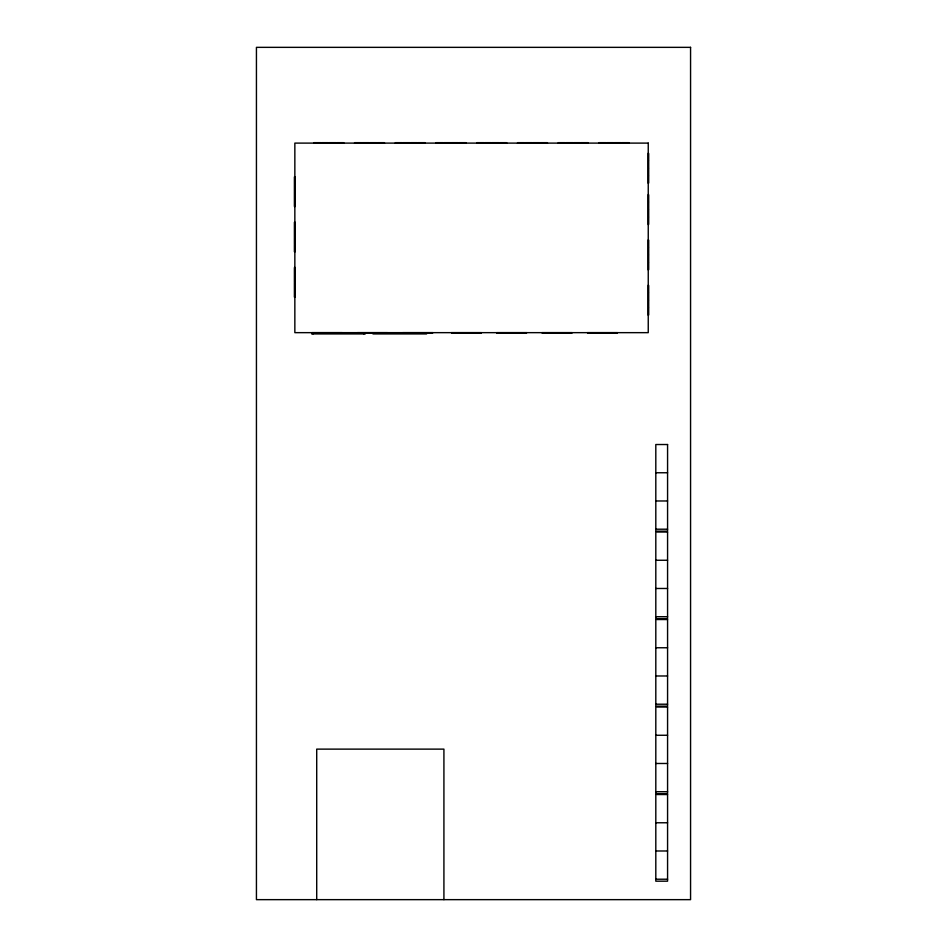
<?xml version="1.0" encoding="UTF-8"?>
<svg xmlns="http://www.w3.org/2000/svg" width="947" height="947" viewBox="0 0 947 947"><rect width="100%" height="100%" fill="white"/><g stroke="black" fill="none" stroke-linecap="round" stroke-linejoin="round"><path stroke-width="1.42" d="M648.245 153.213L648.245 183.316M648.695 153.509L648.695 160.445M648.695 161.026L648.695 167.974M648.695 168.554L648.695 175.491M648.695 176.083L648.695 183.02M294.848 176.627L294.848 206.73M294.399 176.923L294.399 183.86M294.399 184.452L294.399 191.389M294.399 191.969L294.399 198.917M648.245 194.526L648.245 224.628M648.695 194.81L648.695 201.758M294.399 199.497L294.399 206.434M648.695 202.338L648.695 209.287M648.695 209.867L648.695 216.804M648.695 217.396L648.695 224.332M294.848 221.965L294.848 252.056M294.399 222.249L294.399 229.198M294.399 229.778L294.399 236.714M294.399 237.306L294.399 244.243M648.245 239.851L648.245 269.954M648.695 240.147L648.695 247.084M294.399 244.823L294.399 251.772M648.695 247.676L648.695 254.613M648.695 255.193L648.695 262.141M648.695 262.721L648.695 269.658M294.848 267.291L294.848 297.394M294.399 267.587L294.399 274.523M294.399 275.104L294.399 282.052M294.399 282.632L294.399 289.569M648.245 285.177L648.245 315.28M648.695 285.473L648.695 292.41M294.399 290.161L294.399 297.098M648.695 293.002L648.695 299.939M648.695 300.53L648.695 307.467M648.695 308.047L648.695 314.996M365.222 332.918L372.159 333.095M655.809 472.754L667.576 472.754M655.809 500.975L667.576 500.975M655.809 529.207L667.576 529.207M655.809 560.257L667.576 560.257M655.809 588.478L667.576 588.478M655.809 616.71L667.576 616.71M655.809 647.76L667.576 647.76M655.809 675.98L667.576 675.98M655.809 704.213L667.576 704.213M655.809 735.263L667.576 735.263M655.809 763.483L667.576 763.483M655.809 791.716L667.576 791.716M655.809 822.765L667.576 822.765M655.809 850.986L667.576 850.986M655.809 879.218L667.576 879.218M629.009 143.104L598.906 143.104M628.713 142.666L621.777 142.666M621.185 142.666L614.248 142.666M617.42 332.657L587.318 332.657M617.124 333.095L610.188 333.095M613.668 142.666L606.719 142.666M609.608 333.095L602.659 333.095M606.139 142.666L599.202 142.666M602.079 333.095L595.13 333.095M594.55 333.095L587.614 333.095M588.265 143.104L558.174 143.104M587.98 142.666L581.032 142.666M580.452 142.666L573.515 142.666M572.923 142.666L565.986 142.666M572.095 332.657L541.992 332.657M571.799 333.095L564.862 333.095M565.406 142.666L558.458 142.666M564.27 333.095L557.333 333.095M556.741 333.095L549.805 333.095M549.224 333.095L542.276 333.095M547.532 143.104L517.429 143.104M547.236 142.666L540.299 142.666M539.719 142.666L532.77 142.666M532.19 142.666L525.254 142.666M526.757 332.657L496.654 332.657M526.473 333.095L519.524 333.095M524.662 142.666L517.725 142.666M518.944 333.095L512.007 333.095M511.416 333.095L504.479 333.095M506.799 143.104L476.696 143.104M506.503 142.666L499.566 142.666M503.887 333.095L496.95 333.095M498.974 142.666L492.038 142.666M491.446 142.666L484.509 142.666M483.929 142.666L476.98 142.666M481.431 332.657L451.328 332.657M481.135 333.095L474.198 333.095M473.618 333.095L466.67 333.095M466.054 143.104L435.951 143.104M466.09 333.095L459.153 333.095M465.758 142.666L458.822 142.666M458.561 333.095L451.624 333.095M458.241 142.666L451.293 142.666M450.713 142.666L443.776 142.666M443.918 899.65L443.918 749.124L316.712 749.124L316.712 899.65M443.184 142.666L436.247 142.666M432.838 332.657L402.735 332.657M432.542 333.095L425.605 333.095M426.576 332.657L426.576 333.924L372.988 333.924L372.988 332.657M425.321 143.104L395.219 143.104M425.025 142.666L418.089 142.666M425.025 333.095L418.077 333.095M417.497 142.666L410.56 142.666M417.497 333.095L410.548 333.095M409.98 142.666L403.031 142.666M409.968 333.095L403.031 333.095M402.451 142.666L395.515 142.666M387.512 332.657L357.41 332.657M387.216 333.095L380.28 333.095M384.577 143.104L354.474 143.104M384.293 142.666L377.344 142.666M379.688 333.095L372.751 333.095M376.764 142.666L369.827 142.666M369.235 142.666L362.299 142.666M365.27 332.657L365.27 333.924L311.681 333.924L311.681 332.657M364.642 333.095L357.694 333.095M363.932 332.657L363.932 333.924M361.707 142.666L354.77 142.666M343.844 143.104L313.741 143.104M343.548 142.666L336.611 142.666M342.175 332.657L312.072 332.657M341.891 333.095L334.942 333.095M336.019 142.666L329.083 142.666M334.362 333.095L327.425 333.095M328.502 142.666L321.554 142.666M326.833 333.095L319.897 333.095M320.974 142.666L314.037 142.666M319.305 333.095L312.368 333.095M313.019 332.657L313.019 333.924M690.564 47.35L256.436 47.35L256.436 899.65L690.564 899.65L690.564 47.35M648.245 143.104L294.848 143.104L294.848 332.657L648.245 332.657L648.245 143.104M667.576 444.522L655.809 444.522L655.809 531.172L667.576 531.172L667.576 444.522M667.576 532.025L655.809 532.025L655.809 618.675L667.576 618.675L667.576 532.025M667.576 619.527L655.809 619.527L655.809 706.178L667.576 706.178L667.576 619.527M667.576 707.03L655.809 707.03L655.809 793.681L667.576 793.681L667.576 707.03M667.576 794.533L655.809 794.533L655.809 881.183L667.576 881.183L667.576 794.533"/></g></svg>
